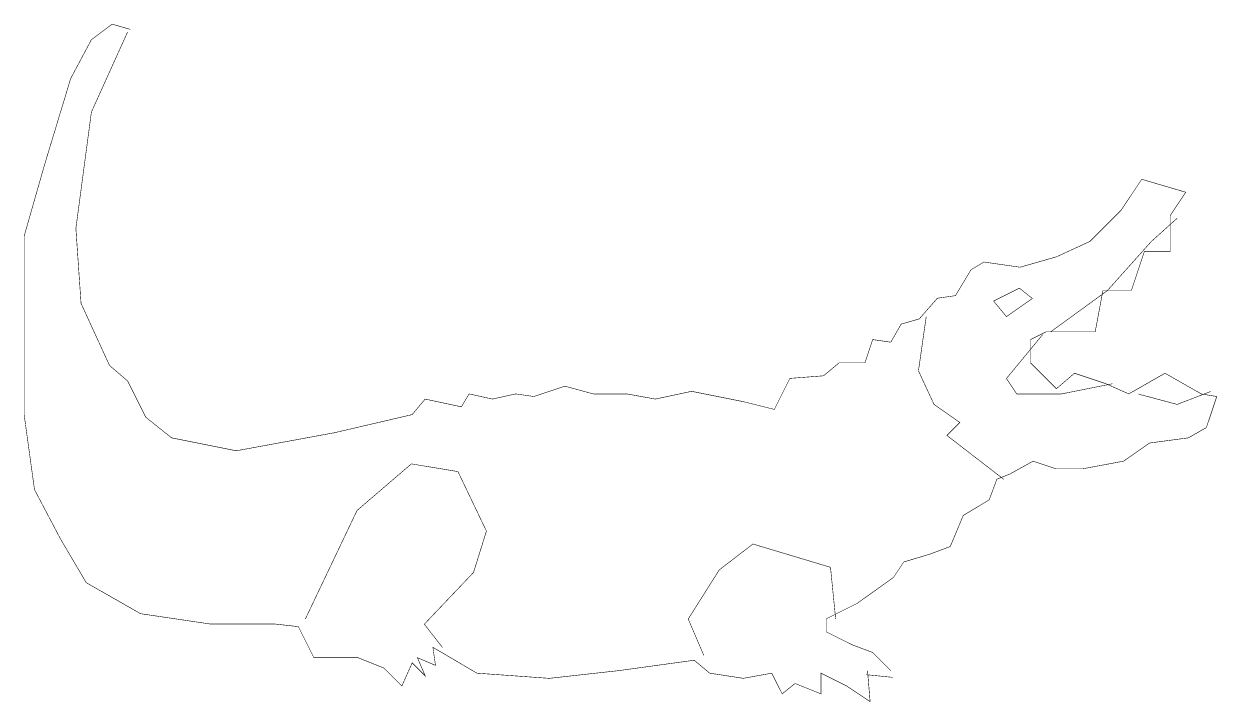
# Model space of a CAD drawing. Extents: x -3.31 to 3.24, y -0.38 to 3.34.
import ezdxf

# ---------------------------------------------------------------- set-up
doc = ezdxf.new("R2010")
doc.units = 0
doc.header["$LTSCALE"] = 0.000394
doc.layers.add('DESSIN', color=7, linetype='CONTINUOUS')

msp = doc.modelspace()

# ---------------------------------------------------------------- linework, layer by layer
at = {"layer": 'DESSIN', "color": 39, "linetype": 'CONTINUOUS', "const_width": 0.003}
for points in [[(1.319213, -0.203512), (1.333402, -0.37372), (1.20574, -0.288618), (1.063917, -0.217697), (1.063917, -0.331169), (0.922087, -0.274433), (0.851157, -0.331169), (0.794429, -0.217697), (0.63839, -0.246063), (0.454016, -0.217697), (0.368913, -0.14678), (-0.042413, -0.203512), (-0.42537, -0.246063), (-0.822516, -0.217697), (-1.06363, -0.075862), (-1.049457, -0.175146), (-1.14874, -0.132602), (-1.106193, -0.231882), (-1.177102, -0.160961), (-1.233843, -0.288618), (-1.333126, -0.189331), (-1.474961, -0.132602), (-1.716083, -0.132602), (-1.801193, 0.037598), (-1.92885, 0.051791), (-2.283433, 0.051791), (-2.666394, 0.108528), (-2.964252, 0.27872), (-3.106091, 0.519846), (-3.247917, 0.789339), (-3.304661, 1.200661), (-3.304661, 1.569441), (-3.304661, 2.179343), (-3.191181, 2.57648), (-3.049346, 3.044543), (-2.935878, 3.257299), (-2.822413, 3.342402), (-2.723126, 3.314035)], [(-2.737315, 3.29985), (-2.935878, 2.860154), (-3.020988, 2.221906), (-2.992618, 1.810567), (-2.836591, 1.470157), (-2.737315, 1.385051), (-2.63802, 1.186488), (-2.496189, 1.073024), (-2.141602, 1.002094), (-1.602602, 1.101382), (-1.177102, 1.200661), (-1.106193, 1.285776), (-0.907618, 1.243217), (-0.865063, 1.314126), (-0.737417, 1.285776), (-0.609764, 1.314126), (-0.510472, 1.299949), (-0.340268, 1.356689), (-0.184248, 1.314126), (0.000142, 1.314126), (0.156161, 1.285776), (0.354732, 1.328319), (0.63839, 1.271583), (0.808606, 1.229031), (0.893709, 1.39924), (1.078102, 1.413417), (1.163197, 1.484343), (1.305031, 1.484343), (1.347587, 1.611992), (1.446878, 1.597815), (1.503606, 1.697098), (1.602886, 1.725465), (1.702181, 1.838929), (1.801465, 1.853106), (1.886567, 1.994953), (1.95748, 2.037508), (2.156055, 2.009138), (2.35463, 2.065866), (2.53902, 2.150976), (2.709217, 2.321177), (2.822697, 2.491382), (3.063807, 2.420465), (2.978705, 2.292803), (2.978705, 2.09424), (2.83687, 2.09424), (2.765953, 1.881488), (2.609929, 1.881488), (2.567382, 1.654555), (2.297894, 1.654555), (2.212791, 1.611992), (2.212791, 1.484343), (2.35463, 1.3425), (2.453917, 1.427606), (2.624114, 1.370866), (2.751768, 1.314126), (2.950335, 1.427606), (3.148913, 1.314126), (3.234016, 1.299949), (3.17728, 1.129752), (3.077992, 1.073024), (2.865252, 1.044654), (2.723406, 0.945366), (2.496461, 0.902815), (2.35463, 0.902815), (2.226969, 0.945366), (2.099327, 0.874441), (2.028406, 0.846071), (1.985854, 0.732606), (1.844016, 0.647504), (1.773102, 0.477299), (1.659634, 0.434744), (1.517795, 0.392201), (1.461055, 0.307098), (1.26248, 0.165264), (1.092276, 0.08015), (1.092276, 0.009244), (1.234114, -0.061681), (1.347587, -0.104232), (1.446878, -0.203512)], [(2.321913, 1.653705), (2.633941, 1.880638), (2.875071, 2.15013), (3.016906, 2.277787)], [(2.066606, 0.845236), (1.754551, 1.086362), (1.825469, 1.15728), (1.68365, 1.256563), (1.598539, 1.440953), (1.641091, 1.738807)], [(2.279358, 1.63952), (2.080783, 1.398402), (2.137508, 1.313299), (2.378642, 1.313299), (2.662307, 1.370031)], [(2.804154, 1.313299), (3.016906, 1.256563), (3.201287, 1.32748)], [(-1.762996, 0.079319), (-1.479315, 0.675031), (-1.181461, 0.930346), (-0.926161, 0.887787), (-0.770134, 0.561559), (-0.841051, 0.33463), (-1.110539, 0.050949), (-1.011059, -0.076839)], [(0.421295, -0.119252), (0.336189, 0.079319), (0.506394, 0.348811), (0.690787, 0.490654), (1.116291, 0.362996), (1.144528, 0.079386)], [(1.312236, -0.22613), (1.457626, -0.240657)]]:
    msp.add_lwpolyline(points, dxfattribs=at)
msp.add_lwpolyline([(2.222957, 1.837622), (2.081122, 1.738335), (2.010205, 1.823445), (2.152039, 1.89435)], close=True, dxfattribs=at)

doc.saveas('drawing.dxf')
